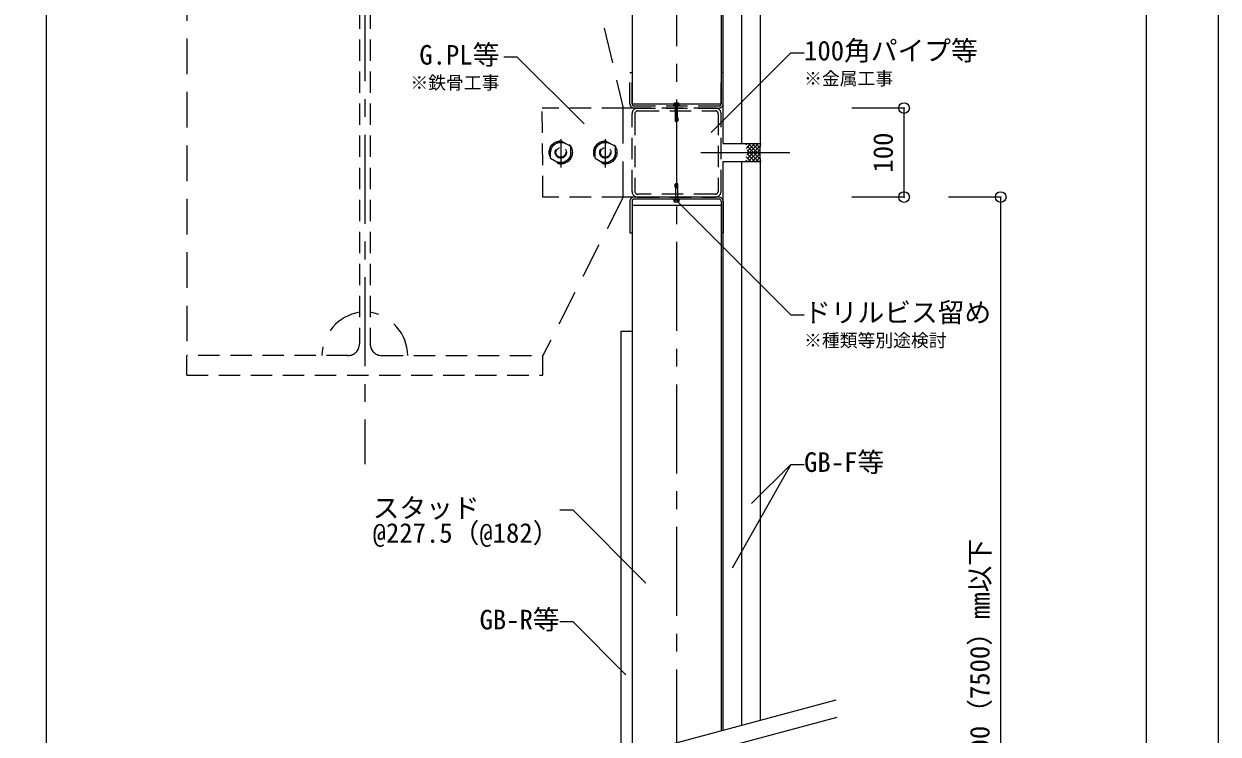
# Model space of a CAD drawing. Units: millimetres on the paper, with parts at other scales. Extents: x -195 to 324, y -600 to 138.
# Drawn here: x 128 to 195, y -75.5 to -35.7 of the extents above; entities that cross this region are included whole.
import ezdxf
from ezdxf.enums import TextEntityAlignment as Align

# ---------------------------------------------------------------- set-up
doc = ezdxf.new("R2010")
doc.units = ezdxf.units.MM
doc.header["$PDMODE"] = 32
doc.header["$PDSIZE"] = 0.6
for name, pattern in [('CHAIN1', [8, 5, -1, 1, -1]), ('DASHED1', [1.8, 1.2, -0.6]), ('DASHED2', [3, 2, -1])]:
    doc.linetypes.add(name, pattern=pattern)
doc.layers.add('5-0_中心線', color=4, linetype='CHAIN1', lineweight=18)
doc.layers.add('5-D_パネル', color=4, linetype='Continuous', lineweight=18)
for name, color, linetype in [('5-2_SQバー', 3, 'Continuous'), ('5-3_ランナー', 2, 'Continuous'), ('5-4_補強材', 4, 'DASHED1'), ('5-5_寸法', 4, 'Continuous'), ('5-6_文字・矢印', 7, 'Continuous'), ('5-9_躯体他', 4, 'DASHED1'), ('5-C_ビス・アンカーボルト・強調図形', 2, 'DASHED1'), ('5-E_補助線', 7, 'Continuous'), ('F-3_ランナー', 4, 'Continuous')]:
    doc.layers.add(name, color=color, linetype=linetype)
doc.styles.add('ＭＳ ゴシック', font='')
doc.styles.get('ＭＳ ゴシック').set_extended_font_data('MS Gothic')

msp = doc.modelspace()

# ---------------------------------------------------------------- linework, layer by layer
at = {"layer": '5-0_中心線'}
for p, q in [((164.595, -7.908), (164.595, -107.904)), ((147.095, -17.887), (147.095, -60.378)), ((158.095, -42.128), (158.095, -43.723)), ((160.595, -42.128), (160.595, -43.723)), ((165.957, -42.887), (171.666, -42.887))]:
    msp.add_line(p, q, dxfattribs=at)
at = {"layer": '5-2_SQバー'}
for p, q in [((162.095, -24.717), (162.095, -40.157)), ((167.095, -24.717), (167.095, -40.157)), ((162.095, -40.157), (167.095, -40.157)), ((162.095, -45.867), (162.095, -76.692)), ((167.095, -45.867), (162.095, -45.867)), ((167.095, -45.867), (167.095, -75.352))]:
    msp.add_line(p, q, dxfattribs=at)
at = {"layer": '5-3_ランナー', "linetype": 'DASHED1'}
for p, q in [((162.095, -40.157), (162.095, -38.387)), ((167.095, -40.157), (167.095, -38.387)), ((167.21, -38.387), (167.095, -38.387)), ((167.21, -40.157), (167.21, -38.387)), ((162.21, -40.272), (166.98, -40.272)), ((162.21, -40.387), (166.98, -40.387))]:
    msp.add_line(p, q, dxfattribs=at)
at = {"layer": '5-3_ランナー'}
for p, q in [((166.98, -45.387), (162.21, -45.387)), ((166.98, -45.502), (162.21, -45.502)), ((161.98, -45.617), (161.98, -47.387)), ((162.095, -45.617), (162.095, -47.387)), ((167.095, -45.617), (167.095, -47.387)), ((167.21, -45.617), (167.21, -47.387)), ((161.98, -47.387), (162.095, -47.387)), ((167.21, -47.387), (167.095, -47.387))]:
    msp.add_line(p, q, dxfattribs=at)
at = {"layer": '5-3_ランナー', "linetype": 'DASHED1'}
msp.add_lwpolyline([(161.98, -40.157), (161.98, -38.387), (162.095, -38.387)], dxfattribs=at)
for centre, radius, start, end in [((162.21, -40.157), 0.23, 180, 270), ((162.21, -40.157), 0.115, 180, 270), ((166.98, -40.157), 0.115, 270, 0), ((166.98, -40.157), 0.23, 270, 0)]:
    msp.add_arc(centre, radius, start, end, dxfattribs=at)
at = {"layer": '5-3_ランナー'}
for centre, radius, start, end in [((162.21, -45.617), 0.23, 90, 180), ((162.21, -45.617), 0.115, 90, 180), ((166.98, -45.617), 0.23, 0, 90), ((166.98, -45.617), 0.115, 0, 90)]:
    msp.add_arc(centre, radius, start, end, dxfattribs=at)
at = {"layer": '5-4_補強材'}
for p, q in [((162.095, -45.067), (162.095, -40.707)), ((162.255, -40.707), (162.255, -45.067)), ((166.775, -40.387), (162.415, -40.387)), ((162.415, -40.547), (166.775, -40.547)), ((166.935, -40.707), (166.935, -45.067)), ((167.095, -45.067), (167.095, -40.707)), ((166.775, -45.227), (162.415, -45.227)), ((162.415, -45.387), (166.775, -45.387))]:
    msp.add_line(p, q, dxfattribs=at)
for centre, radius, start, end in [((162.415, -40.707), 0.32, 90, 180), ((162.415, -40.707), 0.16, 90, 180), ((166.775, -40.707), 0.32, 0, 90), ((166.775, -40.707), 0.16, 0, 90), ((162.415, -45.067), 0.32, 180, 270), ((162.415, -45.067), 0.16, 180, 270), ((166.775, -45.067), 0.16, 270, 0), ((166.775, -45.067), 0.32, 270, 0)]:
    msp.add_arc(centre, radius, start, end, dxfattribs=at)
at = {"layer": '5-5_寸法'}
for p, q in [((177.367, -40.387), (174.437, -40.387)), ((177.367, -45.387), (177.367, -40.387)), ((177.367, -45.387), (174.437, -45.387)), ((182.796, -45.387), (179.867, -45.387)), ((182.796, -103.994), (182.796, -45.387))]:
    msp.add_line(p, q, dxfattribs=at)
at = {"layer": '5-5_寸法', "color": 7}
for p in [(177.367, -40.387), (177.367, -45.387), (182.796, -45.387)]:
    msp.add_point(p, dxfattribs=at)
at = {"layer": '5-6_文字・矢印'}
for p, q in [((155.654, -37.529), (154.904, -37.529)), ((155.654, -37.529), (159.401, -41.277)), ((171.005, -37.293), (166.537, -41.761)), ((171.005, -37.293), (171.755, -37.293)), ((171.005, -51.998), (164.671, -45.664)), ((171.005, -51.998), (171.755, -51.998)), ((171.005, -60.402), (167.713, -66.234)), ((171.005, -60.402), (168.811, -62.597)), ((171.005, -60.402), (171.755, -60.402)), ((158.785, -62.977), (158.035, -62.977)), ((158.785, -62.977), (162.871, -67.062)), ((158.785, -69.245), (158.035, -69.245)), ((158.785, -69.245), (161.75, -72.21))]:
    msp.add_line(p, q, dxfattribs=at)
at = {"layer": '5-9_躯体他', "linetype": 'DASHED2'}
for p, q in [((137.095, -21.487), (137.095, -54.287)), ((157.749, -24.237), (161.595, -40.387)), ((161.595, -45.387), (161.595, -40.387)), ((161.595, -45.387), (157.095, -54.287))]:
    msp.add_line(p, q, dxfattribs=at)
at = {"layer": '5-9_躯体他'}
for p, q in [((146.795, -22.137), (146.795, -53.637)), ((147.395, -22.137), (147.395, -53.637)), ((157.095, -45.387), (157.055, -40.387)), ((161.595, -40.387), (157.055, -40.387)), ((162.415, -40.387), (161.595, -40.387)), ((157.528, -42.556), (158.095, -42.229)), ((160.028, -42.556), (160.595, -42.229)), ((157.528, -43.21), (157.528, -42.556)), ((160.028, -43.21), (160.028, -42.556)), ((157.528, -43.21), (158.095, -43.537)), ((158.661, -43.21), (158.095, -43.537)), ((160.028, -43.21), (160.595, -43.537)), ((161.161, -43.21), (160.595, -43.537)), ((161.595, -45.387), (157.095, -45.387)), ((162.415, -45.387), (161.595, -45.387)), ((137.095, -55.387), (137.095, -54.287)), ((146.145, -54.287), (137.095, -54.287)), ((148.045, -54.287), (157.095, -54.287)), ((157.095, -55.387), (157.095, -54.287)), ((137.095, -55.387), (157.095, -55.387))]:
    msp.add_line(p, q, dxfattribs=at)
for points in [[(158.661, -43.21), (158.661, -42.556), (158.095, -42.229)], [(161.161, -43.21), (161.161, -42.556), (160.595, -42.229)]]:
    msp.add_lwpolyline(points, dxfattribs=at)
for centre, radius in [((158.097, -42.883), 0.65), ((160.597, -42.883), 0.65), ((158.095, -42.883), 0.567), ((158.095, -42.883), 0.317), ((158.095, -42.883), 0.27), ((160.595, -42.883), 0.567), ((160.595, -42.883), 0.317), ((160.595, -42.883), 0.27)]:
    msp.add_circle(centre, radius, dxfattribs=at)
at = {"layer": '5-9_躯体他', "linetype": 'DASHED2'}
for centre, start, end in [((147.185, -54.327), 98.97535, 179.0892), ((147.005, -54.327), 0.9108, 81.02465)]:
    msp.add_arc(centre, 2.5, start, end, dxfattribs=at)
at = {"layer": '5-9_躯体他'}
for centre, start, end in [((146.145, -53.637), 270, 0), ((148.045, -53.637), 180, 270)]:
    msp.add_arc(centre, 0.65, start, end, dxfattribs=at)
at = {"layer": '5-C_ビス・アンカーボルト・強調図形', "linetype": 'Continuous'}
for p, q in [((164.432, -40.229), (164.457, -40.222)), ((164.457, -40.138), (164.457, -40.222)), ((164.492, -40.109), (164.697, -40.109)), ((164.526, -40.138), (164.526, -40.222)), ((164.663, -40.138), (164.663, -40.222)), ((164.732, -40.222), (164.732, -40.138)), ((164.757, -40.229), (164.732, -40.222)), ((164.432, -40.229), (164.432, -40.254)), ((164.432, -40.229), (164.757, -40.229)), ((164.432, -40.254), (164.757, -40.254)), ((164.445, -40.27), (164.432, -40.254)), ((164.739, -40.272), (164.45, -40.272)), ((164.532, -40.916), (164.532, -40.272)), ((164.657, -40.938), (164.657, -40.272)), ((164.744, -40.27), (164.757, -40.254)), ((164.757, -40.229), (164.757, -40.254)), ((164.527, -40.958), (164.527, -41.107)), ((164.527, -41.088), (164.598, -41.148)), ((164.527, -41.107), (164.588, -41.158)), ((164.529, -40.917), (164.538, -40.912)), ((164.529, -40.917), (164.529, -40.929)), ((164.529, -40.917), (164.554, -40.922)), ((164.529, -40.929), (164.539, -40.934)), ((164.541, -40.931), (164.529, -40.929)), ((164.651, -40.935), (164.538, -40.912)), ((164.554, -40.922), (164.553, -40.924)), ((164.564, -40.917), (164.554, -40.922)), ((164.564, -40.917), (164.557, -40.929)), ((164.658, -40.952), (164.56, -40.934)), ((164.568, -40.924), (164.561, -40.935)), ((164.562, -40.939), (164.651, -40.956)), ((164.57, -40.958), (164.57, -40.993)), ((164.662, -40.958), (164.57, -40.958)), ((164.595, -41.135), (164.57, -40.993)), ((164.588, -41.158), (164.601, -41.158)), ((164.662, -41.107), (164.601, -41.158)), ((164.651, -40.911), (164.651, -40.935)), ((164.658, -40.939), (164.651, -40.935)), ((164.658, -40.952), (164.651, -40.956)), ((164.651, -40.956), (164.662, -40.958)), ((164.658, -40.939), (164.658, -40.952)), ((164.662, -40.958), (164.662, -41.107)), ((164.527, -44.667), (164.588, -44.616)), ((164.527, -44.686), (164.598, -44.626)), ((164.527, -44.816), (164.527, -44.667)), ((164.529, -44.845), (164.539, -44.84)), ((164.541, -44.843), (164.529, -44.845)), ((164.529, -44.857), (164.529, -44.845)), ((164.529, -44.857), (164.554, -44.852)), ((164.529, -44.857), (164.538, -44.862)), ((164.532, -44.858), (164.532, -45.502)), ((164.651, -44.839), (164.538, -44.862)), ((164.554, -44.852), (164.553, -44.85)), ((164.564, -44.856), (164.554, -44.852)), ((164.564, -44.856), (164.557, -44.845)), ((164.658, -44.822), (164.56, -44.84)), ((164.568, -44.85), (164.561, -44.839)), ((164.562, -44.835), (164.651, -44.817)), ((164.595, -44.639), (164.57, -44.781)), ((164.57, -44.816), (164.57, -44.781)), ((164.662, -44.816), (164.57, -44.816)), ((164.588, -44.616), (164.601, -44.616)), ((164.662, -44.667), (164.601, -44.616)), ((164.651, -44.817), (164.662, -44.816)), ((164.658, -44.822), (164.651, -44.817)), ((164.658, -44.835), (164.651, -44.839)), ((164.651, -44.863), (164.651, -44.839)), ((164.657, -44.835), (164.657, -45.502)), ((164.658, -44.835), (164.658, -44.822)), ((164.662, -44.816), (164.662, -44.667)), ((164.445, -45.504), (164.432, -45.519)), ((164.432, -45.519), (164.757, -45.519)), ((164.432, -45.545), (164.432, -45.519)), ((164.432, -45.545), (164.457, -45.552)), ((164.432, -45.545), (164.757, -45.545)), ((164.739, -45.502), (164.45, -45.502)), ((164.457, -45.636), (164.457, -45.552)), ((164.526, -45.636), (164.526, -45.552)), ((164.663, -45.636), (164.663, -45.552)), ((164.757, -45.545), (164.732, -45.552)), ((164.732, -45.552), (164.732, -45.636)), ((164.744, -45.504), (164.757, -45.519)), ((164.757, -45.545), (164.757, -45.519)), ((164.492, -45.664), (164.697, -45.664))]:
    msp.add_line(p, q, dxfattribs=at)
for points in [[(164.57, -40.958), (164.565, -40.945), (164.56, -40.934), (164.555, -40.926), (164.55, -40.923), (164.544, -40.926), (164.539, -40.933), (164.533, -40.945), (164.527, -40.958)], [(164.564, -40.917), (164.568, -40.924), (164.658, -40.939)], [(164.595, -41.135), (164.594, -41.129), (164.594, -41.123), (164.594, -41.116), (164.595, -41.11), (164.597, -41.1), (164.602, -41.09), (164.607, -41.081), (164.614, -41.074), (164.621, -41.07), (164.629, -41.071), (164.637, -41.076), (164.646, -41.085), (164.654, -41.095), (164.662, -41.107)], [(164.595, -41.158), (164.596, -41.155), (164.597, -41.153), (164.598, -41.15), (164.598, -41.148), (164.598, -41.144), (164.597, -41.141), (164.596, -41.138), (164.595, -41.135)], [(164.57, -44.816), (164.565, -44.829), (164.56, -44.84), (164.555, -44.848), (164.55, -44.851), (164.544, -44.848), (164.539, -44.84), (164.533, -44.829), (164.527, -44.816)], [(164.564, -44.856), (164.568, -44.85), (164.658, -44.835)], [(164.595, -44.639), (164.594, -44.645), (164.594, -44.651), (164.594, -44.658), (164.595, -44.664), (164.597, -44.674), (164.602, -44.684), (164.607, -44.693), (164.614, -44.7), (164.621, -44.703), (164.629, -44.703), (164.637, -44.698), (164.646, -44.689), (164.654, -44.679), (164.662, -44.667)], [(164.595, -44.616), (164.596, -44.618), (164.597, -44.621), (164.598, -44.624), (164.598, -44.626), (164.598, -44.629), (164.597, -44.633), (164.596, -44.636), (164.595, -44.639)]]:
    msp.add_lwpolyline(points, dxfattribs=at)
for centre, radius, start, end in [((164.492, -40.144), 0.035, 11.266, 168.734), ((164.492, -40.456), 0.236, 81.65778, 98.34222), ((164.595, -40.207), 0.0976, 45.39091, 134.60909), ((164.595, -41.161), 0.941, 85.82336, 94.17664), ((164.697, -40.144), 0.035, 11.266, 168.734), ((164.697, -40.456), 0.236, 81.65778, 98.34222), ((164.45, -40.266), 0.0063, 220, 270), ((164.739, -40.266), 0.0063, 270, 320), ((164.45, -45.508), 0.0063, 90, 140), ((164.492, -45.318), 0.236, 261.65778, 278.34222), ((164.595, -44.613), 0.941, 265.82336, 274.17664), ((164.697, -45.318), 0.236, 261.65778, 278.34222), ((164.739, -45.508), 0.0063, 40, 90), ((164.492, -45.629), 0.035, 191.266, 348.734), ((164.595, -45.567), 0.0976, 225.39091, 314.60909), ((164.697, -45.629), 0.035, 191.266, 348.734)]:
    msp.add_arc(centre, radius, start, end, dxfattribs=at)
at = {"layer": '5-D_パネル'}
for p, q in [((167.21, -42.387), (167.21, -21.387)), ((168.26, -42.387), (168.26, -21.387)), ((169.31, -42.387), (169.31, -21.387)), ((167.21, -42.387), (169.31, -42.387)), ((168.562, -42.387), (168.487, -42.462)), ((168.775, -42.387), (168.51, -42.651)), ((169.289, -42.509), (168.555, -43.243)), ((169.289, -43.265), (168.555, -42.531)), ((168.987, -42.387), (168.561, -42.812)), ((169.199, -42.387), (168.564, -43.022)), ((169.199, -43.387), (168.564, -42.752)), ((169.266, -43.03), (168.623, -42.387)), ((169.266, -42.744), (168.623, -43.387)), ((169.263, -42.815), (168.835, -42.387)), ((169.276, -42.616), (169.047, -42.387)), ((169.302, -42.429), (169.259, -42.387)), ((167.21, -43.387), (169.31, -43.387)), ((167.21, -75.321), (167.21, -43.387)), ((168.26, -75.04), (168.26, -43.387)), ((168.562, -43.387), (168.487, -43.312)), ((168.775, -43.387), (168.51, -43.123)), ((168.987, -43.387), (168.561, -42.961)), ((169.263, -42.959), (168.835, -43.387)), ((169.276, -43.158), (169.047, -43.387)), ((169.302, -43.345), (169.259, -43.387)), ((169.31, -74.759), (169.31, -43.387)), ((161.47, -52.925), (162.095, -52.925)), ((161.47, -52.925), (161.47, -76.859))]:
    msp.add_line(p, q, dxfattribs=at)
msp.add_arc((171.937, -42.887), 2.674, 169.22391, 190.77609, dxfattribs=at)
at = {"layer": '5-E_補助線'}
for p, q in [((156.636, -78.154), (173.565, -73.618)), ((156.701, -79.119), (173.613, -74.587))]:
    msp.add_line(p, q, dxfattribs=at)
at = {"layer": 'F-3_ランナー', "color": 3}
for p, q in [((129.204, 2.506), (129.204, -119.594)), ((190.954, 2.506), (190.954, -119.594))]:
    msp.add_line(p, q, dxfattribs=at)
msp.add_lwpolyline([(-195, 137.5), (195, 137.5), (195, -137.5)], dxfattribs=at)

# ---------------------------------------------------------------- texts
at = {"layer": '5-5_寸法', "color": 7, "style": 'ＭＳ ゴシック'}
for s, p in [('100', (177.067, -44.012)), ('壁高さ H=6500（7500）mm以下', (182.496, -84.816))]:
    msp.add_text(s, height=1.1, rotation=90, dxfattribs=at).set_placement(p, align=Align.BOTTOM_LEFT)
at = {"layer": '5-6_文字・矢印', "style": 'ＭＳ ゴシック'}
for s, height, p in [('G.PL等', 1.1, (150.154, -38.279)), ('100角パイプ等', 1.1, (171.755, -38.043)), ('※鉄骨工事', 0.7331, (149.654, -39.554)), ('※金属工事', 0.7331, (171.755, -39.318)), ('ドリルビス留め', 1.1, (171.755, -52.748)), ('※種類等別途検討', 0.7331, (171.755, -54.023)), ('GB-F等', 1.1, (171.755, -61.152)), ('スタッド', 1.1, (147.535, -63.727)), ('@227.5（@182）', 1.1, (147.535, -65.127)), ('GB-R等', 1.1, (153.535, -69.995))]:
    msp.add_text(s, height=height, dxfattribs=at).set_placement(p, align=Align.BOTTOM_LEFT)

doc.saveas('drawing.dxf')
